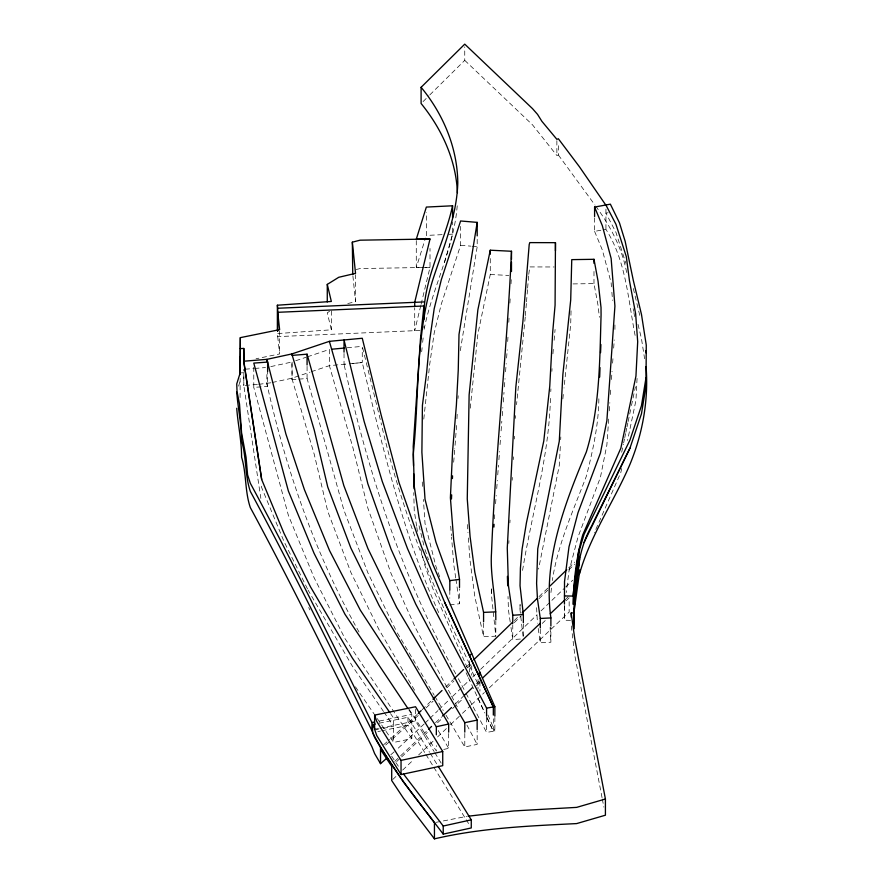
<?xml version="1.0" encoding="UTF-8"?>
<svg xmlns="http://www.w3.org/2000/svg" width="883" height="883" viewBox="0 0 883 883"><rect width="100%" height="100%" fill="white"/><g stroke="black" fill="none" stroke-linecap="round" stroke-linejoin="round"><path stroke-width="0.66" stroke-dasharray="4.42 3.31" d="M240.066 397.582L240.165 378.377M570.528 620.341L564.436 620.241L564.524 605.893M523.045 636.224L520.032 610.032L520.142 604.612M571.047 310.838L570.705 324.293L564.005 388.023M598.862 398.796C598.597 425.043 592.791 450.838 586.378 476.169C573.376 510.319 557.813 544.149 552.305 580.528M637.062 378.41L635.948 400.396L627.559 440.44M508.807 543.442L508.95 540.694M509.899 522.824L510.054 520.076M512.173 480.22L512.317 477.471M513.266 459.601L513.409 456.853M514.359 438.983L514.502 436.235M515.451 418.365L515.595 415.617M456.588 425.474L454.8 448.597M456.952 418.719L457.239 413.321M458.034 398.465L458.178 395.761M550.418 398.388C549.027 457.902 531.29 514.955 522.096 573.376M550.782 391.622L550.926 388.917M551.886 371.346L552.03 368.641M560.308 446.467L559.281 465.507L538.553 569.082M560.672 439.668L560.815 436.953M507.692 341.533L508.089 334.657M508.807 322.284L509.038 318.167M509.91 303.046L510.142 298.918M511.014 283.807L511.246 279.679M608.696 419.061L606.875 444.977L600.429 477.317L578.001 537.03L568.983 571.202L566.246 592.548M609.27 410.871L609.844 402.692M610.418 394.502L610.893 387.681M611.466 379.502L612.04 371.313M612.625 363.134L613.1 356.313M613.674 348.123L614.248 339.944M494.436 518.829L494.745 514.712M495.573 503.718L496.202 495.462M496.721 488.597L497.35 480.352M497.758 474.855L498.487 465.231M498.906 459.734L499.524 451.489M500.043 444.613L500.672 436.368M501.091 430.871L501.82 421.246M502.228 415.75L502.857 407.505M503.277 402.008L503.994 392.383M504.414 386.886L505.043 378.641M505.562 371.765L506.18 363.52M506.599 358.023L507.228 349.778M453.674 462.217L454.69 449.966M525.264 316.942L516.555 404.646M525.374 315.562L526.389 303.2M526.5 301.82L527.515 289.458M527.626 288.09L528.641 275.728M528.751 274.348L529.778 266.92L554.105 266.975M457.217 205.794C453.895 248.94 432.107 288.035 423.928 330.286L423.928 326.235M552.924 353.774L553.52 347.019M554.116 340.275L555.076 329.458M470.253 408.178L477.858 334.182L490.275 274.514L490.275 258.311M421.688 351.721L422.107 347.692M422.67 342.339L423.222 336.986M562.857 398.873L563.431 393.443M550.959 592.526L551.555 587.195M423.785 419.072L429.657 364.701L434.182 333.068L441.312 304.061L460.606 245.286L460.606 226.39M460.319 350.639L477.195 246.688L477.195 237.229M621.687 452.262L623.365 444.259M623.641 442.924L624.48 438.917M624.767 437.582L625.606 433.575M625.881 432.251L626.72 428.244M627.007 426.908L627.846 422.902M628.122 421.566L631.202 406.886M631.477 405.551L635.396 386.864M621.687 468.465L620.848 472.471L594.347 532.791M420.772 305.628L414.712 330.672L414.712 307.726M421.092 304.304L430.01 267.383L430.01 248.476M444.513 262.207L452.582 234.138L452.582 221.986M238.587 386.136L240.066 381.379M356.202 269.536L360.065 268.542L430.01 267.383L416.279 267.582L425.54 238.002M423.045 101.6L428.862 95.839M429.833 94.878L464.745 60.353L464.745 46.854M417.24 714.446L390.86 738.497M422.129 709.711L431.997 700.153M445.805 686.786L452.902 679.954M466.533 666.72L469.745 663.663M514.292 620.55L518.255 616.709M539.038 596.599L547.946 587.968M568.74 567.857L574.678 562.107M418.233 715.517L390.86 740.517M426.158 707.846L433.089 701.135M446.953 687.725L453.895 681.014M467.758 667.603L471.721 663.773L469.491 665.881L478.023 684.17L479.933 682.382M514.292 622.57L521.224 615.87M539.038 598.619L547.946 589.999M568.74 569.877L574.678 564.127M424.105 724.005L396.037 750.219M425.087 723.045L429.039 719.226M430.021 718.265L437.913 710.627M438.906 709.678L448.774 700.12M452.714 696.301L469.491 680.065M472.714 676.985L475.683 674.115M480.628 669.325L537.063 614.711M541.025 610.881L550.926 601.301M551.908 600.341L564.778 587.89M565.771 586.93L572.703 580.219M394.69 761.444L399.679 756.72M400.672 755.771L427.593 730.219M435.573 722.647L441.555 716.974M455.507 703.729L463.487 696.157M476.445 683.85L479.436 681.014M566.169 598.685L568.166 596.798M396.688 761.576L400.672 757.791M401.677 756.852L428.586 731.301M437.56 722.78L442.549 718.056M452.515 708.585L463.487 698.177M476.445 685.881L480.429 682.095M542.239 623.42L545.23 620.583M566.169 600.716L569.16 597.868M392.703 779.546L396.688 775.76M402.67 770.075L413.63 759.667M418.619 754.943L433.575 740.749M437.56 736.963L446.533 728.442M450.518 724.656L461.489 714.248M462.482 713.298L470.462 705.738M471.456 704.789L484.414 692.482M489.403 687.758L569.16 612.051L569.16 598.553M383.619 744.766L389.822 739.391M385.683 744.998L389.822 741.411M390.86 754.7L394.999 751.113M329.58 311.335L327.273 312.759L331.335 329.812L277.372 333.575L279.624 353.951L256.048 358.752M464.745 60.353L532.504 124.834L556.875 155.529L558.354 154.966L558.354 142.814M295.728 360.739L306.081 357.262M307.372 356.831L329.37 349.447L329.37 365.65L352.957 447.88L367.847 508.078L391.103 573.575L415.738 628.409L450.926 694.855M272.119 382.516L291.843 378.244L309.955 372.162M311.257 371.732L329.37 365.65L347.185 363.973M347.792 303.531L355.54 301.71L355.54 274.712M270.794 366.6L291.843 362.041L292.096 379.701L297.538 379.26M258.719 384.315L270.794 382.803M443.741 749.424L448.674 748.342L448.674 733.497M377.273 718.596L393.663 742.448L411.82 738.641L411.82 714.336L378.354 721.268M379.16 723.221L407.968 717.283L429.546 752.25M377.858 731.588L380.474 731.058M381.787 730.782L407.968 725.385L425.231 753.354M446.014 715.208L464.789 746.963L477.162 744.402L477.162 730.892M375.937 729.016L378.575 728.475M379.9 728.21L415.54 720.936L434.138 751.543M375.794 729.899L378.354 729.369M383.454 728.332L393.663 726.245L384.304 712.614M435.794 822.382L466.754 816.4M608.155 212.704L605.937 213.145L615.959 232.395L625.892 263.41M466.047 693.343L486.577 732.415L494.855 731.003L494.855 717.493M594.59 217.858L594.59 231.368L605.937 229.348C626.72 262.008 628.122 301.246 635.639 338.079M449.811 604.921L459.513 603.74L459.513 588.884M347.185 347.77L362.273 346.357M344.028 353.476L344.028 364.282L347.935 363.906M349.238 363.785L362.273 362.56C382.825 448.31 403.078 534.756 439.933 615.296M352.67 363.465L362.273 362.56L362.273 347.703M245.176 369.204L253.3 368.553M254.657 368.443L265.496 367.571M298.896 379.149L307.074 378.487L343.84 509.955L367.935 572.924L396.633 631.72M257.372 384.425L243.818 385.518L260.86 498.376M253.785 367.14L253.785 387.394L267.626 386.379L267.626 371.522M510.992 627.438L512.769 639.568L520.694 639.027M538.211 628.453L540.286 642.78L550.882 642.228L550.882 627.371M442.085 234.657L426.346 235.43L426.346 212.483M448.652 234.337L452.582 234.138M419.977 330.452L277.726 336.611L277.726 332.56M468.365 537.968L470.076 560.815L474.811 596.544L483.575 636.687L495.805 636.168L495.805 621.323M240.187 372.891L243.785 372.758L243.818 385.518L243.818 369.315M573.056 283.918L593.983 283.609L598.045 305.386L599.38 317.262M490.275 274.514L508.84 275.43M460.606 245.286L470.816 246.147M472.085 246.258L477.195 246.688M558.354 154.966L594.855 204.922M595.628 206.015C610.484 226.169 622.526 248.851 626.853 273.708M390.54 713.607L393.663 718.144L393.663 742.448M383.52 711.488L352.295 666.047L308.09 590.109M355.419 686.797L374.149 714.06M408.785 709.777L411.82 714.336M411.82 738.641L344.955 638.541L314.072 577.625L288.377 515.341L253.785 387.394M391.633 756.102L399.789 768.387M409.237 709.479L436.345 751.036L436.345 745.627M430.264 753.42L437.46 765.064M425.948 754.524L433.145 766.179M433.862 767.338L465.507 818.618M466.235 819.788L469.105 824.446M434.855 752.724L441.301 763.32M397.328 632.89L434.193 695.219M434.889 696.389L443.233 710.506M414.569 690.241L379.072 629.767L350.849 572.35L327.736 511.29L314.249 454.392L291.843 378.244M438.233 730.561L448.674 748.342M451.566 696.069L457.328 706.941M466.919 725.064L477.162 744.402M455.771 673.806C402.262 577.394 367.714 471.654 344.028 364.282M458.343 678.685L465.396 692.117M359.05 632.029C315.441 554.667 286.07 470.186 266.854 383.664L266.854 371.511M307.483 588.895L284.028 541.522L261.677 487.615L261.059 483.531M308.686 607.526L309.889 609.954M466.103 672.725L467.835 676.455M468.42 677.702L484.635 712.603M486.952 717.581L493.332 731.29L493.332 716.444M469.491 663.861C432.063 586.72 400.131 506.599 381.07 422.836M478.023 698.354L484.822 712.989M487.096 717.868L493.332 731.29M467.35 667.89L432.869 588.718L424.568 564.469L420.352 547.283M487.924 715.009L494.855 731.003M594.59 231.368L602.305 249.911L611.135 282.737L611.455 286.82M439.668 576.765L435.97 566.533L425.032 523.63L423.421 499.447M425.01 549.535L428.509 559.745M266.854 383.664L267.626 386.379M419.05 525.793L424.568 548.266M362.593 347.67L380.75 421.511M633.321 288.52L640.219 317.306M638.023 324.348L641.477 338.741L644.601 358.741M602.051 797.658L574.899 655.992L571.191 625.175M602.305 799.016L603.862 807.106M633.166 308.664L633.663 311.302M633.906 312.626L634.645 316.589M416.633 526.224L414.226 510.451L413.774 492.692M416.842 527.537L417.438 531.478M455.705 577.857L453.707 564.237L451.566 537.052M455.915 579.215L459.513 603.74M510.208 622.051L508.431 609.921L508.023 596.489M491.522 589.149L491.544 595.572L495.805 636.168M352.902 275.949L355.54 301.71M611.886 292.273L612.537 300.441M450.716 526.169L451.467 535.683M467.372 524.535L467.968 532.592M422.251 481.975L422.692 488.685M536.599 607.681L537.46 623.243M550.12 627.394L550.882 642.228M614.921 324.988L614.921 330.397M605.937 209.094L605.937 229.348M593.983 271.456L593.983 283.609M564.436 605.385L564.436 620.241M556.875 140.684L556.875 155.529M540.286 629.27L540.286 642.78M523.343 623.994L523.343 636.146M520.032 604.634L520.032 610.032M512.769 624.711L512.769 639.568M491.544 588.818L491.544 595.572M486.577 717.57L486.577 732.415M483.575 623.188L483.575 636.687M479.933 681.709L479.933 691.157M478.023 679.446L478.023 688.895M471.721 665.793L471.721 675.241M469.491 660.826L469.491 671.963M464.789 733.453L464.789 746.963M449.811 590.065L449.811 598.166M416.279 240.573L416.279 267.582M415.54 709.336L415.54 720.936M407.968 717.283L407.968 725.385M331.335 310.904L331.335 329.812M307.074 366.335L307.074 378.487M292.096 362.151L292.096 379.701M279.624 330.993L279.624 353.951"/><path stroke-width="1.32" d="M494.855 716.146L494.855 706.698L432.869 564.414L424.568 540.164L419.05 517.692L414.226 486.147L413.211 446.533L420.429 339.469L423.928 305.982L277.726 312.306L279.624 329.646L240.331 337.648L240.066 373.277L236.732 383.973L237.052 391.787L239.503 403.884L241.578 432.869L246.048 457.184L247.593 474.877L250.342 483.299C292.946 562.029 331.842 642.614 371.975 722.57L371.975 730.671L374.624 737.393L380.518 747.46L403.487 782.073L434.447 822.647L434.447 838.85C481.058 827.945 529.027 825.936 576.643 823.585L605.418 815.208L605.418 799.005L574.899 639.789L571.191 613.023L573.751 612.879C576.257 583.464 576.522 552.493 591.544 526.158M240.099 374.524L240.187 356.688M512.769 623.365L512.769 615.263L508.431 585.617L507.272 548.012L515.815 387.184L522.902 321.478L529.204 244.547L529.778 242.615L555.462 242.67L555.076 305.154L552.692 332.174L549.756 386.246L543.796 440.904L526.411 522.924L522.096 549.071L520.418 568.089L520.032 585.727L523.343 614.546L523.343 622.647M564.436 604.038L564.524 581.588L568.983 546.897L578.001 512.725L600.429 453.012L606.875 420.672L614.921 306.092L611.135 258.432L602.305 225.607L594.59 207.064L610.374 204.161L619.469 222.836L625.164 241.324L633.321 280.419L641.477 314.436L646.268 345.11L646.003 385.849L641.455 413.829L629.954 448.156L584.016 542.548M240.331 361.953L240.187 372.891L240.331 337.648M599.667 377.085L600.021 367.593M600.572 352.659L600.881 344.525M451.467 498.972L451.666 494.888M452.427 478.564L452.549 475.849M493.917 527.052L494.05 524.325M483.575 621.831L483.575 612.383L474.811 572.239L470.076 536.511L467.262 498.884L469.127 394.844L477.858 309.878L490.275 250.209L511.489 251.258C507.074 352.074 495.462 452.438 491.478 553.288C490.021 575.672 496.058 597.648 495.805 619.965M579.634 557.316L574.038 604.27L572.968 604.182C573.751 580.904 576.235 557.316 582.747 534.877L620.848 448.167L635.948 376.092L637.692 341.732L635.639 313.774L629.458 280.739L626.301 256.6L615.959 224.293L605.937 205.044M574.038 604.27L574.038 596.168L579.634 549.215L584.016 534.447L629.954 440.054L641.455 405.727L646.003 377.747M574.701 599.999L579.634 559.336M564.436 595.937L572.968 596.08L578.895 549.138M574.314 609.656L579.943 569.546M449.811 590.065L449.811 580.617L435.97 542.228L425.032 499.325L421.886 452.295L422.416 405.385L426.677 372.196L429.657 340.397L434.182 308.763L441.312 279.756L460.606 220.982L477.195 222.384L459.005 334.436L458.255 370.109L456.379 405.22L452.549 451.544L450.396 497.791L453.707 539.932L459.513 579.436L459.513 587.537M452.582 217.935L452.582 205.783L426.346 207.075L416.279 239.227L430.01 239.028L414.712 302.317L414.712 306.368M423.928 319.48C422.604 279.911 444.292 243.807 452.582 205.783M592.14 524.932L629.954 448.156M457.416 192.671C456.047 159.768 441.699 128.808 421.103 103.51L421.103 87.307L464.745 44.15L532.504 108.631L537.548 114.382L541.886 121.313L556.875 139.326L558.354 138.763L579.38 166.699L606.069 205.463M418.233 713.486L421.202 710.616M432.979 699.204L442.008 690.495M453.895 678.994L463.575 669.59M473.707 659.822L512.317 622.46M522.206 612.879L537.063 598.508M549.932 586.058L566.765 569.767M577.648 575.429L579.634 573.52C590.584 534.833 614.303 501.158 629.954 464.359C642.36 434.248 648.31 401.975 646.268 369.414L645.848 366.743M493.332 715.087L493.332 706.985L469.491 655.76L471.721 653.641M428.586 729.27L431.577 726.433M442.549 716.025L451.522 707.504M464.48 695.208L472.46 687.636M482.427 678.177L540.253 623.288M550.219 613.828L565.175 599.634M478.023 674.049L479.933 672.25L479.933 674.954M236.732 408.277C237.924 424.602 241.655 440.65 241.578 457.173C246.6 473.663 244.757 491.412 250.342 507.604C292.946 586.334 331.842 666.919 371.975 746.875L374.624 753.596L380.518 763.663L386.721 758.276M327.273 301.964L327.273 284.403L338.763 277.284L355.54 273.355L352.339 242.174L360.065 240.187L430.01 239.028M469.491 655.76L444.657 602.305L421.577 546.974L399.039 482.637L381.07 414.734L362.273 338.255L329.37 341.346L291.843 353.94L266.854 359.359L243.818 361.213L261.677 479.513L284.028 533.42L310.496 586.864L352.295 657.945L389.767 712.471M605.418 799.005L576.643 807.382L513.763 810.925L468.1 816.223M403.487 773.972L443.222 826.024L471.268 819.843L471.268 827.945L443.222 834.126C418.454 801.267 391.699 769.336 372.615 732.669L372.615 724.568L375.242 724.027M267.626 371.522L267.626 362.074L266.854 359.359L285.882 433.961L304.392 489.59L329.558 550.606L360.308 610.153L436.345 726.731L448.674 724.038L448.674 732.139M374.624 715.109L376.743 721.4L401.037 760.373L442.725 751.499L442.725 765.671L401.037 774.557L376.743 735.572L374.624 729.292L374.624 715.109L415.54 706.753L442.725 751.499M448.674 724.038L379.072 605.462L350.849 548.045L327.736 486.986L314.249 430.087L291.843 353.94L292.096 355.396L307.074 354.182L343.84 485.65L367.935 548.619L396.633 607.416L464.789 722.658L477.162 720.098L477.162 729.546M371.975 722.57L374.524 722.051M344.028 352.129L344.028 339.977L364.116 421.368L382.284 481.533L407.471 548.52L432.03 604.314L486.577 708.111L494.855 706.698M449.811 580.617L459.513 579.436M332.107 349.193L344.447 348.034M267.626 362.074L253.785 363.09L288.377 491.036L314.072 553.321L344.955 614.237L408.023 708.641M277.372 330.871L277.372 305.22L331.335 301.456L327.273 284.403M512.769 615.263L523.343 614.546M540.286 618.475L550.882 617.923C542.89 560.065 564.535 504.237 586.378 451.864C599.921 407.405 599.7 360.783 601.08 314.789L601.014 307.472L598.045 281.081L593.983 259.304L571.754 259.635L570.705 299.988L562.857 374.569L559.281 441.202L537.747 548.807L536.599 583.376L537.46 598.939L540.286 618.475L540.286 627.923M277.372 305.22L277.726 308.255L423.928 301.931M483.575 612.383L495.805 611.864M240.187 348.586L243.785 348.454L244.05 363.807L261.677 479.513M572.968 596.08L574.038 596.168M434.447 838.85L403.487 798.276L391.699 780.495L391.699 764.292M421.103 87.307C443.299 114.183 457.471 147.836 457.791 182.924C456.908 214.459 444.767 244.149 434.822 273.686C414.867 331.842 419.646 394.304 413.211 454.635L413.487 465.562M380.518 749.479L391.699 766.312M438.178 766.234L471.268 819.843M372.615 724.568L375.043 729.115M477.162 720.098L415.738 604.104L391.103 549.27L367.847 483.774L352.957 423.575L329.37 341.346M371.975 730.671C331.842 650.716 292.946 570.131 250.342 491.401C244.757 475.209 246.6 457.46 241.578 440.97C241.655 424.447 237.924 408.399 236.732 392.074M444.657 602.305L493.332 706.985M645.848 350.54L646.268 353.211M352.759 274.591L352.339 242.174M507.405 576.345L507.692 585.749M413.697 473.752L414.083 488.785M243.785 348.454L243.818 361.213M594.59 207.064L594.59 216.512M593.983 259.304L593.983 263.355M574.701 597.979L573.751 629.082L573.751 612.879M571.191 613.023L571.191 617.074M555.462 242.67L555.462 250.772M550.882 617.923L550.882 626.025M511.489 251.258L511.489 259.359M511.489 262.052L511.489 271.511M490.275 250.209L490.275 254.26M486.577 708.111L486.577 716.212M477.195 222.384L477.195 235.882M464.789 722.658L464.789 732.106M443.222 826.024L443.222 834.126M436.345 726.731L436.345 734.833M401.037 760.373L401.037 774.557M380.518 747.46L380.518 763.663M307.074 354.182L307.074 364.988M277.726 308.255L277.726 331.213"/></g></svg>
